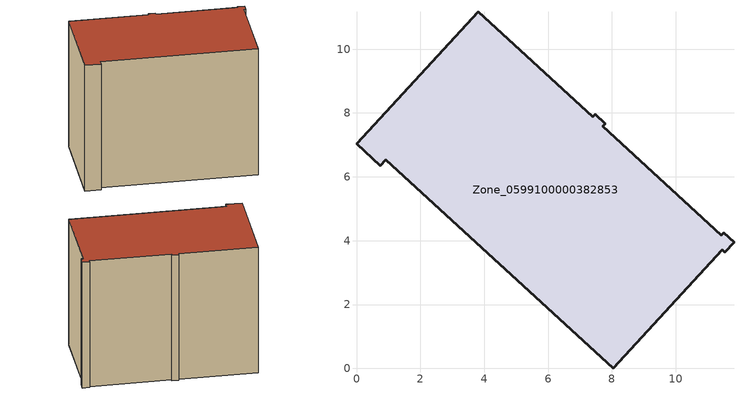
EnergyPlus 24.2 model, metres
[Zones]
Zone_0599100000382853
 floor ground (C_G): 7.41,7.88 7.48,7.96 7.79,7.67 7.72,7.59 11.43,4.17 11.51,4.25 11.83,3.96 11.53,3.63 11.45,3.71 8.04,0 0.92,6.54 0.74,6.35 0,7.03 3.81,11.18 z0
 wall outside (C_F): 3.81,11.18 0,7.03 0.74,6.35 0.92,6.54 8.04,0 11.45,3.71 11.53,3.63 11.83,3.96 11.51,4.25 11.43,4.17 7.72,7.59 7.79,7.67 7.48,7.96 7.41,7.88 3.81,11.18 z0:8.66
 roof outside (C_R): 7.41,7.88 3.81,11.18 0,7.03 0.74,6.35 0.92,6.54 8.04,0 11.45,3.71 11.53,3.63 11.83,3.96 11.51,4.25 11.43,4.17 7.72,7.59 7.79,7.67 7.48,7.96 z8.66
[BUILDING]
Pand.0599100000382853: North Axis=0; Terrain=City; Loads Convergence Tolerance Value=0.04; Temperature Convergence Tolerance Value=0.4; Solar Distribution=FullExterior; Maximum Number of Warmup Days=25; Minimum Number of Warmup Days=1
[Site:Location]
Rotterdam.The.Hague.AP_ZH_NLD Design_Conditions: Latitude=51.96; Longitude=4.45; Time Zone=1; Elevation=-4.5
[SITE:GROUNDTEMPERATURE:BUILDINGSURFACE]
18, 18, 18, 18, 18, 18, 18, 18, 18, 18, 18, 18
[MATERIAL] Thermal Absorptance=0.9; Solar Absorptance=0.7; Visible Absorptance=0.7
Name | Roughness | Thickness | Conductivity | Density | Specific Heat
G.TC.1992-2005 | MediumSmooth | 0.15 | 0.06 | 540 | 1210
F.TC.1992-2005 | Rough | 0.3 | 0.12 | 1920 | 840
R.TC.1992-2005 | MediumRough | 0.2 | 0.08 | 1500 | 1000
[CONSTRUCTION]
C_G: G.TC.1992-2005
C_F: F.TC.1992-2005
C_R: R.TC.1992-2005
[ZONE]
Zone_0599100000382853: Type=1; Multiplier=1; Ceiling Height=Autocalculate; Volume=Autocalculate; Floor Area=autocalculate; Part of Total Floor Area=Yes
[ZONEINFILTRATION:DESIGNFLOWRATE]
Infil_Zone_0599100000382853: Zone or ZoneList or Space or SpaceList=Zone_0599100000382853; Schedule=AlwaysOn; Design Flow Rate Calculation Method=Flow/Area; Flow Rate per Floor Area=0.0015; Constant Term Coefficient=1; Temperature Term Coefficient=0; Velocity Term Coefficient=0; Velocity Squared Term Coefficient=0
[HVACTEMPLATE:ZONE:IDEALLOADSAIRSYSTEM]
Zone_0599100000382853: Maximum Heating Supply Air Temperature=50; Minimum Cooling Supply Air Temperature=13; Maximum Heating Supply Air Humidity Ratio=0.0156; Minimum Cooling Supply Air Humidity Ratio=0.0077; Heating Limit=NoLimit; Cooling Limit=NoLimit; Dehumidification Control Type=ConstantSensibleHeatRatio; Cooling Sensible Heat Ratio=0.7; Dehumidification Setpoint=60; Humidification Control Type=None; Humidification Setpoint=30; Outdoor Air Method=None; Outdoor Air Flow Rate per Person=0.00944; Outdoor Air Flow Rate per Zone Floor Area=0; Outdoor Air Flow Rate per Zone=0; Demand Controlled Ventilation Type=None; Outdoor Air Economizer Type=NoEconomizer; Heat Recovery Type=None; Sensible Heat Recovery Effectiveness=0.7; Latent Heat Recovery Effectiveness=0.65
[ZONECONTROL:THERMOSTAT]
ThermostatControl_Zone_0599100000382853: Zone or ZoneList=Zone_0599100000382853; Control Type Schedule=DualSetpointControlType; Control 1=Thermostat_Zone_0599100000382853; Temperature Difference Between Cutout And Setpoint=0
[THERMOSTATSETPOINT:DUALSETPOINT]
Thermostat_Zone_0599100000382853: Heating Setpoint Temperature Schedule=HeatingSetpoint_Zone_0599100000382853; Cooling Setpoint Temperature Schedule=CoolingSetpoint_Zone_0599100000382853
[SCHEDULE:COMPACT]
HeatingSetpoint_Zone_0599100000382853: Through: 12/31, For: AllDays, Until: 24:00, 21
CoolingSetpoint_Zone_0599100000382853: Through: 12/31, For: AllDays, Until: 24:00, 24
DualSetpointControlType: Through: 12/31, For: AllDays, Until: 24:00, 4
AlwaysOn: Through: 12/31, For: AllDays, Until: 24:00, 1
